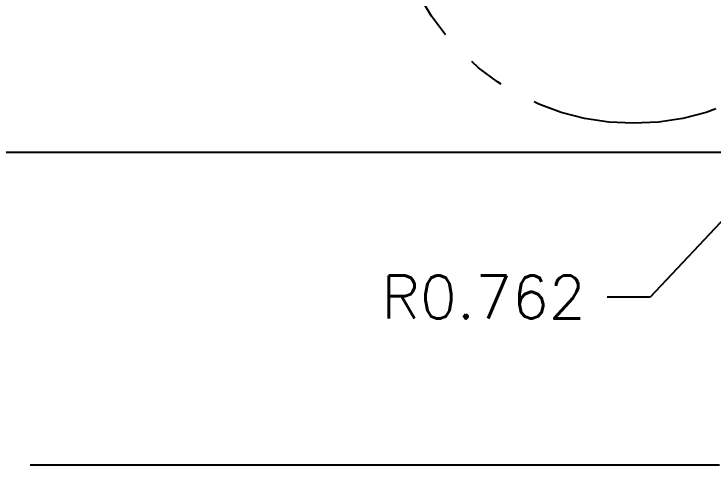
# Model space of a CAD drawing. Extents: x -140 to 1972, y -487 to -95.
# Drawn here: x 1812.89 to 1831.61, y -355.52 to -343.43 of the extents above; entities that cross this region are included whole.
import ezdxf

# ---------------------------------------------------------------- set-up
doc = ezdxf.new("R2010")
doc.units = 0
doc.header["$LTSCALE"] = 5
doc.header["$MEASUREMENT"] = 0
doc.linetypes.add('CENTER', pattern=[2, 1.25, -0.25, 0.25, -0.25])
doc.layers.add('1', color=7, linetype='CONTINUOUS')
doc.layers.add('1D', color=4, linetype='CONTINUOUS')
doc.styles.add('SIMPLEX', font='SIMPLEX')

msp = doc.modelspace()

# ---------------------------------------------------------------- linework, layer by layer
at = {"layer": '1'}
msp.add_line((1839.218, -347.143, -0.029), (1769.44, -347.143, -0.029), dxfattribs=at)
at = {"layer": '1D'}
for p, q in [((1833.551, -347.17, -0.029), (1829.93, -351.02, -0.029)), ((1829.93, -351.02, -0.029), (1828.78, -351.02, -0.029)), ((1831.79, -355.525, -0.029), (1813.324, -355.525, -0.029))]:
    msp.add_line(p, q, dxfattribs=at)
at = {"layer": '1D', "color": 2, "linetype": 'CENTER', "ltscale": 0.8}
msp.add_circle((1829.488, -339.832), 6.527, dxfattribs=at)

# ---------------------------------------------------------------- texts
at = {"layer": '1D', "style": 'SIMPLEX'}
msp.add_text('R0.762', height=1.15, dxfattribs=at).set_placement((1822.73, -351.595, -0.029))

doc.saveas('drawing.dxf')
